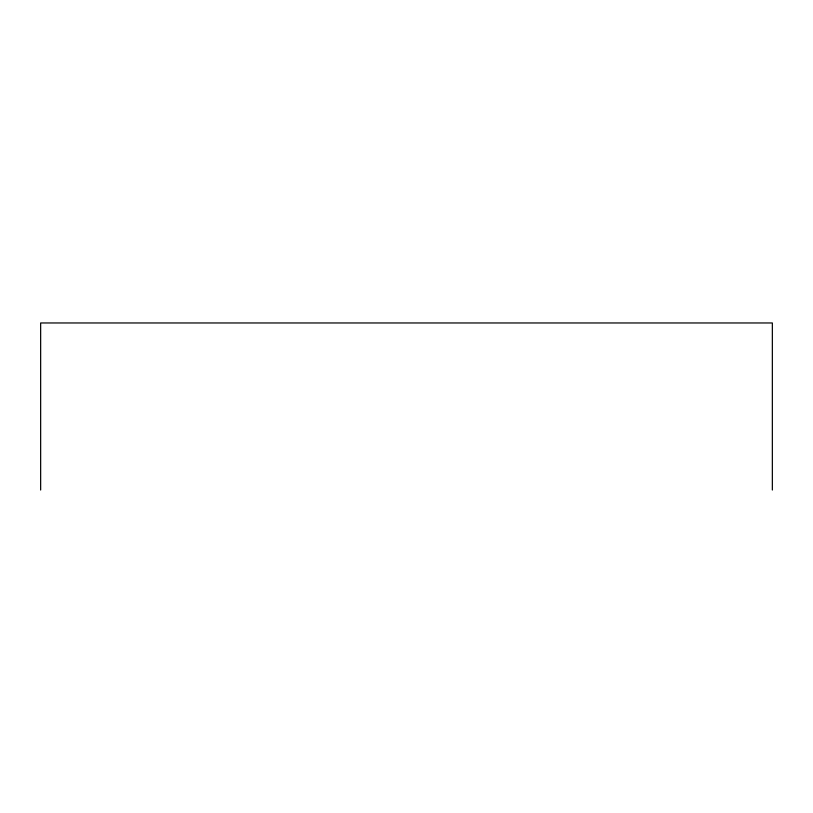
<?xml version="1.0" encoding="UTF-8"?>
<svg xmlns="http://www.w3.org/2000/svg" width="813" height="813" viewBox="0 0 813 813"><rect width="100%" height="100%" fill="white"/><g stroke="black" fill="none" stroke-linecap="round" stroke-linejoin="round"><path stroke-width="1.22" d="M772.35 490.036L772.35 322.964L40.65 322.964L40.65 490.036"/></g></svg>
